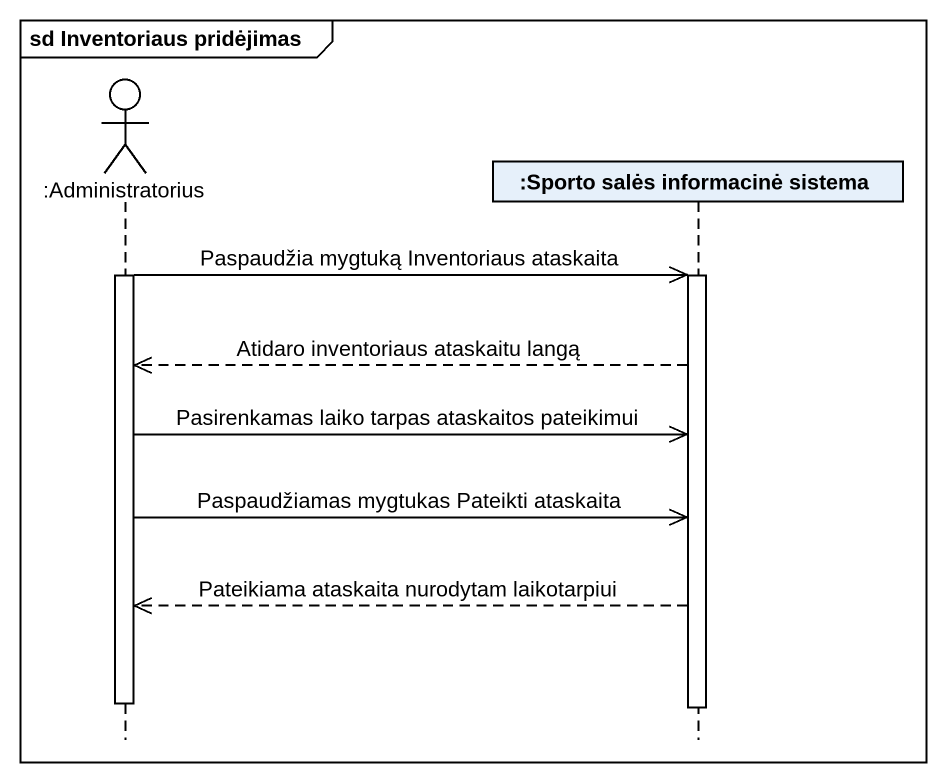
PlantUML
@startuml
mainframe sd Inventoriaus pridėjimas
hide footbox
actor ":Administratorius" as Administratorius
participant ":Sporto salės informacinė sistema" as Sporto_salės_informacinė

activate Administratorius
Administratorius ->> Sporto_salės_informacinė : Paspaudžia mygtuką Inventoriaus ataskaita
activate Sporto_salės_informacinė
Sporto_salės_informacinė -->> Administratorius : Atidaro inventoriaus ataskaitu langą
Administratorius ->> Sporto_salės_informacinė : Pasirenkamas laiko tarpas ataskaitos pateikimui
Administratorius ->> Sporto_salės_informacinė : Paspaudžiamas mygtukas Pateikti ataskaita
Sporto_salės_informacinė -->> Administratorius : Pateikiama ataskaita nurodytam laikotarpiui
deactivate Administratorius
deactivate Sporto_salės_informacinė
@enduml
